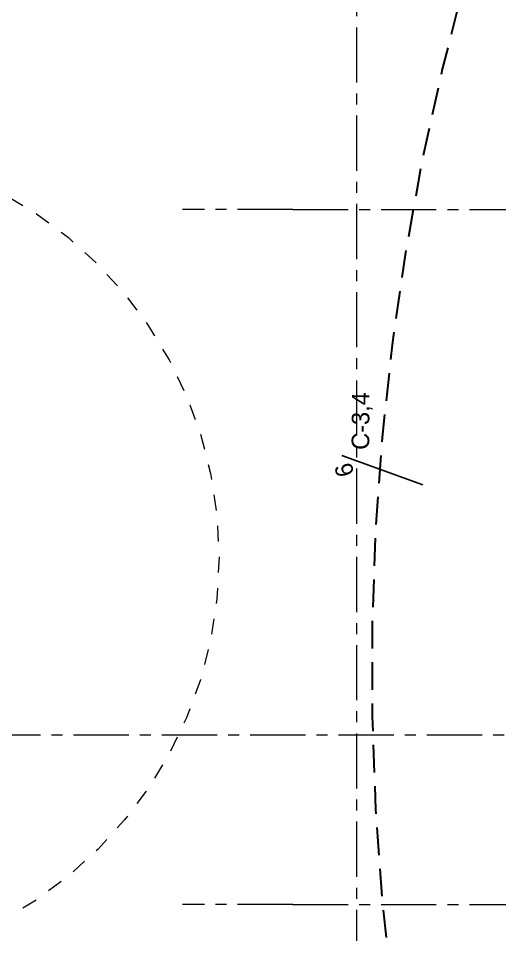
# Model space of a CAD drawing. Header units: inches. Extents: x -19 to 5698, y -728 to 92.
# Drawn here: x 41.25 to 45.61, y 20.13 to 28.43 of the extents above; entities that cross this region are included whole.
import ezdxf

# ---------------------------------------------------------------- set-up
doc = ezdxf.new("R2010")
doc.units = ezdxf.units.IN
doc.header["$MEASUREMENT"] = 0
for name, pattern in [('CONTINUA', [0]), ('HIDDEN', [0.375, 0.25, -0.125]), ('Punto & Raya', [0.65, 0.5, -0.075, 0, -0.075]), ('Rayas', [0.282222, 0.141111, -0.141111])]:
    doc.linetypes.add(name, pattern=pattern)
doc.layers.add('00 conduct tomacorr', color=120, linetype='HIDDEN', lineweight=30)
doc.layers.add('00 IE CKTO ILUMINACION', color=3, linetype='Continuous', lineweight=50)
for name, color, linetype in [('02 _ ARQ _ ALB _ Ejes Generales', 251, 'Continuous'), ('08 _ STR _ EXT _ 07 Losa Aligerada', 7, 'Continuous'), ('08 _ STR _ EXT _ 10 Vereda Exterior', 7, 'Continuous'), ('IE-ALUM', 4, 'Continuous'), ('Marcador - Secciones', 7, 'Continuous')]:
    doc.layers.add(name, color=color, linetype=linetype)

msp = doc.modelspace()

# ---------------------------------------------------------------- hatches: boundary and pattern name
at = {"layer": '08 _ STR _ EXT _ 10 Vereda Exterior', "linetype": 'Continuous', "lineweight": 13}
h = msp.add_hatch(dxfattribs=at)
h.set_pattern_fill('RETÍCULA_100X100_0002', color=251, style=0, pattern_type=2)
h.set_pattern_definition([(360, (3.7574, 18.3027), (0, 2.53199), []), (90, (3.7574, 18.3027), (-3.6, 0), [])])
h.paths.add_polyline_path([(2.17, 3.6213), (4.2913, 1.5), (9.32, 1.5), (9.32, 6.5), (40.52, 6.5), (40.52, 1.5), (52.92, 1.5), (52.92, 19.0859), (51.57, 19.0859), (51.57, 7.2), (9.07, 7.2), (9.07, 7.85), (6.5201, 7.85, -0.414214), (6.2701, 8.1), (6.2701, 8.85, -0.414213), (6.5201, 9.1), (9.07, 9.1), (9.07, 12), (6.5201, 12, -0.414214), (6.2701, 12.25), (6.2701, 13, -0.414213), (6.5201, 13.25), (9.07, 13.25), (9.07, 16.15), (6.5201, 16.15, -0.414214), (6.2701, 16.4), (6.2701, 17.15, -0.414213), (6.5201, 17.4), (8.77, 17.4), (8.7706, 21.0499), (2.17, 21.0499)])

# ---------------------------------------------------------------- linework, layer by layer
at = {"layer": '00 conduct tomacorr'}
msp.add_arc((67.9808, 22.5289), 23.5271, 162.48618, 195.47872, dxfattribs=at)
at = {"layer": '02 _ ARQ _ ALB _ Ejes Generales', "color": 251, "linetype": 'Punto & Raya', "lineweight": 13, "true_color": 0x636466}
for p, q in [((44.32, 3.05), (44.32, 44.9)), ((43.7385, 26.7), (42.7385, 26.7)), ((43.7385, 26.7), (49.7385, 26.7)), ((43.7385, 20.4), (42.7385, 20.4)), ((43.7385, 20.4), (49.7385, 20.4))]:
    msp.add_line(p, q, dxfattribs=at)
at = {"layer": '08 _ STR _ EXT _ 07 Losa Aligerada', "color": 7, "linetype": 'Rayas', "lineweight": 18, "flags": 128}
msp.add_lwpolyline([(25.5251, 19.8, -0.137981), (23.57, 20.35), (23.57, 22.3499), (23.57, 24.7499), (23.57, 26.75, -0.137981), (25.5251, 27.3), (39.32, 27.3, -1), (39.32, 19.8)], format="xyb", close=True, dxfattribs=at)
at = {"layer": 'IE-ALUM'}
msp.add_line((44.1828, 24.4689), (44.917, 24.2035), dxfattribs=at)
at = {"layer": 'Marcador - Secciones', "color": 251, "linetype": 'Punto & Raya', "lineweight": 13, "true_color": 0x636466}
msp.add_line((28.9526, 21.9367), (56.7072, 21.9367), dxfattribs=at)

# ---------------------------------------------------------------- texts
at = {"layer": '00 IE CKTO ILUMINACION', "color": 4, "linetype": 'CONTINUA', "lineweight": 15}
msp.add_text('C-3,4', height=0.15962, rotation=89.71047, dxfattribs=at).set_placement((44.4307, 24.5199, 0))
at = {"layer": '00 IE CKTO ILUMINACION', "color": 30, "linetype": 'CONTINUA', "lineweight": 15, "true_color": 0xf26722}
msp.add_text('6', height=0.1596, rotation=105.04934, dxfattribs=at).set_placement((44.2966, 24.2997, 10395.4412))

doc.saveas('drawing.dxf')
